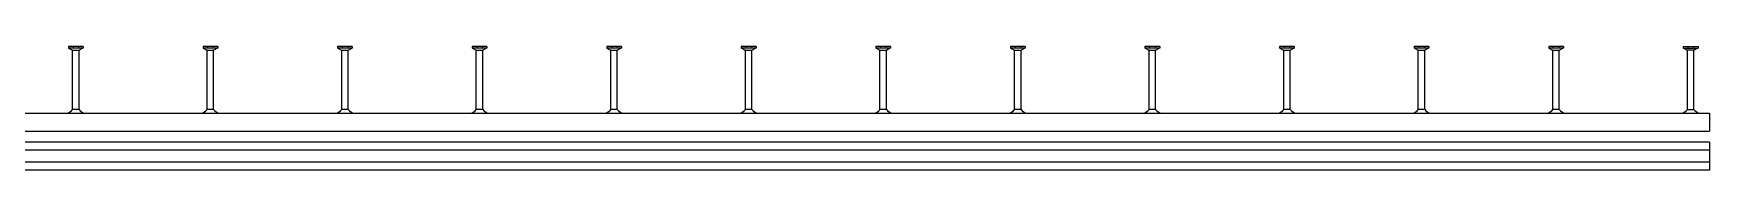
# Model space of a CAD drawing. Header units: inches. Extents: x 9 to 6151, y 3 to 3165.
# Drawn here: x 3038 to 6151, y 3 to 234 of the extents above; entities that cross this region are included whole.
import ezdxf

# ---------------------------------------------------------------- set-up
doc = ezdxf.new("R2010")
doc.units = ezdxf.units.IN
doc.header["$MEASUREMENT"] = 0
doc.layers.add('HALFEN', color=2, linetype='Continuous')

msp = doc.modelspace()

# ---------------------------------------------------------------- linework, layer by layer
at = {"layer": 'HALFEN'}
for p, q in [((3130.1, 234.2), (3102.7, 234.2)), ((3102.7, 234.2), (3102.7, 231.5)), ((3130.1, 231.5), (3102.7, 231.5)), ((3103.1, 231.5), (3110, 227.9)), ((3110.4, 117), (3110.4, 227.2)), ((3111, 227.7), (3121.7, 227.7)), ((3111.3, 234.2), (3111.3, 231.5)), ((3121.5, 234.2), (3121.5, 231.5)), ((3122.4, 117), (3122.4, 227.2)), ((3129.6, 231.5), (3122.8, 227.9)), ((3130.1, 234.2), (3130.1, 231.5)), ((3380.1, 234.2), (3352.7, 234.2)), ((3352.7, 234.2), (3352.7, 231.5)), ((3380.1, 231.5), (3352.7, 231.5)), ((3353.1, 231.5), (3360, 227.9)), ((3360.4, 117), (3360.4, 227.2)), ((3361, 227.7), (3371.7, 227.7)), ((3361.3, 234.2), (3361.3, 231.5)), ((3371.5, 234.2), (3371.5, 231.5)), ((3372.4, 117), (3372.4, 227.2)), ((3379.6, 231.5), (3372.8, 227.9)), ((3380.1, 234.2), (3380.1, 231.5)), ((3630.1, 234.2), (3602.7, 234.2)), ((3602.7, 234.2), (3602.7, 231.5)), ((3630.1, 231.5), (3602.7, 231.5)), ((3603.1, 231.5), (3610, 227.9)), ((3610.4, 117), (3610.4, 227.2)), ((3611, 227.7), (3621.7, 227.7)), ((3611.3, 234.2), (3611.3, 231.5)), ((3621.5, 234.2), (3621.5, 231.5)), ((3622.4, 117), (3622.4, 227.2)), ((3629.6, 231.5), (3622.8, 227.9)), ((3630.1, 234.2), (3630.1, 231.5)), ((3880.1, 234.2), (3852.7, 234.2)), ((3852.7, 234.2), (3852.7, 231.5)), ((3880.1, 231.5), (3852.7, 231.5)), ((3853.1, 231.5), (3860, 227.9)), ((3860.4, 117), (3860.4, 227.2)), ((3861, 227.7), (3871.7, 227.7)), ((3861.3, 234.2), (3861.3, 231.5)), ((3871.5, 234.2), (3871.5, 231.5)), ((3872.4, 117), (3872.4, 227.2)), ((3879.6, 231.5), (3872.8, 227.9)), ((3880.1, 234.2), (3880.1, 231.5)), ((4130.1, 234.2), (4102.7, 234.2)), ((4102.7, 234.2), (4102.7, 231.5)), ((4130.1, 231.5), (4102.7, 231.5)), ((4103.1, 231.5), (4110, 227.9)), ((4110.4, 117), (4110.4, 227.2)), ((4111, 227.7), (4121.7, 227.7)), ((4111.3, 234.2), (4111.3, 231.5)), ((4121.5, 234.2), (4121.5, 231.5)), ((4122.4, 117), (4122.4, 227.2)), ((4129.6, 231.5), (4122.8, 227.9)), ((4130.1, 234.2), (4130.1, 231.5)), ((4380.1, 234.2), (4352.7, 234.2)), ((4352.7, 234.2), (4352.7, 231.5)), ((4380.1, 231.5), (4352.7, 231.5)), ((4353.1, 231.5), (4360, 227.9)), ((4360.4, 117), (4360.4, 227.2)), ((4361, 227.7), (4371.7, 227.7)), ((4361.3, 234.2), (4361.3, 231.5)), ((4371.5, 234.2), (4371.5, 231.5)), ((4372.4, 117), (4372.4, 227.2)), ((4379.6, 231.5), (4372.8, 227.9)), ((4380.1, 234.2), (4380.1, 231.5)), ((4630.1, 234.2), (4602.7, 234.2)), ((4602.7, 234.2), (4602.7, 231.5)), ((4630.1, 231.5), (4602.7, 231.5)), ((4603.1, 231.5), (4610, 227.9)), ((4610.4, 117), (4610.4, 227.2)), ((4611, 227.7), (4621.7, 227.7)), ((4611.3, 234.2), (4611.3, 231.5)), ((4621.5, 234.2), (4621.5, 231.5)), ((4622.4, 117), (4622.4, 227.2)), ((4629.6, 231.5), (4622.8, 227.9)), ((4630.1, 234.2), (4630.1, 231.5)), ((4880.1, 234.2), (4852.7, 234.2)), ((4852.7, 234.2), (4852.7, 231.5)), ((4880.1, 231.5), (4852.7, 231.5)), ((4853.1, 231.5), (4860, 227.9)), ((4860.4, 117), (4860.4, 227.2)), ((4861, 227.7), (4871.7, 227.7)), ((4861.3, 234.2), (4861.3, 231.5)), ((4871.5, 234.2), (4871.5, 231.5)), ((4872.4, 117), (4872.4, 227.2)), ((4879.6, 231.5), (4872.8, 227.9)), ((4880.1, 234.2), (4880.1, 231.5)), ((5130.1, 234.2), (5102.7, 234.2)), ((5102.7, 234.2), (5102.7, 231.5)), ((5130.1, 231.5), (5102.7, 231.5)), ((5103.1, 231.5), (5110, 227.9)), ((5110.4, 117), (5110.4, 227.2)), ((5111, 227.7), (5121.7, 227.7)), ((5111.3, 234.2), (5111.3, 231.5)), ((5121.5, 234.2), (5121.5, 231.5)), ((5122.4, 117), (5122.4, 227.2)), ((5129.6, 231.5), (5122.8, 227.9)), ((5130.1, 234.2), (5130.1, 231.5)), ((5380.1, 234.2), (5352.7, 234.2)), ((5352.7, 234.2), (5352.7, 231.5)), ((5380.1, 231.5), (5352.7, 231.5)), ((5353.1, 231.5), (5360, 227.9)), ((5360.4, 117), (5360.4, 227.2)), ((5361, 227.7), (5371.7, 227.7)), ((5361.3, 234.2), (5361.3, 231.5)), ((5371.5, 234.2), (5371.5, 231.5)), ((5372.4, 117), (5372.4, 227.2)), ((5379.6, 231.5), (5372.8, 227.9)), ((5380.1, 234.2), (5380.1, 231.5)), ((5630.1, 234.2), (5602.7, 234.2)), ((5602.7, 234.2), (5602.7, 231.5)), ((5630.1, 231.5), (5602.7, 231.5)), ((5603.1, 231.5), (5610, 227.9)), ((5610.4, 117), (5610.4, 227.2)), ((5611, 227.7), (5621.7, 227.7)), ((5611.3, 234.2), (5611.3, 231.5)), ((5621.5, 234.2), (5621.5, 231.5)), ((5622.4, 117), (5622.4, 227.2)), ((5629.6, 231.5), (5622.8, 227.9)), ((5630.1, 234.2), (5630.1, 231.5)), ((5880.1, 234.2), (5852.7, 234.2)), ((5852.7, 234.2), (5852.7, 231.5)), ((5880.1, 231.5), (5852.7, 231.5)), ((5853.1, 231.5), (5860, 227.9)), ((5860.4, 117), (5860.4, 227.2)), ((5861, 227.7), (5871.7, 227.7)), ((5861.3, 234.2), (5861.3, 231.5)), ((5871.5, 234.2), (5871.5, 231.5)), ((5872.4, 117), (5872.4, 227.2)), ((5879.6, 231.5), (5872.8, 227.9)), ((5880.1, 234.2), (5880.1, 231.5)), ((6102.7, 234.2), (6130.1, 234.2)), ((6102.7, 234.2), (6102.7, 231.5)), ((6102.7, 231.5), (6130.1, 231.5)), ((6103.1, 231.5), (6110, 227.9)), ((6110.4, 117), (6110.4, 227.2)), ((6121.7, 227.7), (6111.1, 227.7)), ((6111.3, 234.2), (6111.3, 231.5)), ((6121.5, 234.2), (6121.5, 231.5)), ((6122.4, 117), (6122.4, 227.2)), ((6129.6, 231.5), (6122.8, 227.9)), ((6130.1, 234.2), (6130.1, 231.5)), ((81.4, 110), (6151.4, 110)), ((3122.4, 117), (3110.4, 117)), ((3372.4, 117), (3360.4, 117)), ((3622.4, 117), (3610.4, 117)), ((3872.4, 117), (3860.4, 117)), ((4122.4, 117), (4110.4, 117)), ((4372.4, 117), (4360.4, 117)), ((4622.4, 117), (4610.4, 117)), ((4872.4, 117), (4860.4, 117)), ((5122.4, 117), (5110.4, 117)), ((5372.4, 117), (5360.4, 117)), ((5622.4, 117), (5610.4, 117)), ((5872.4, 117), (5860.4, 117)), ((6110.4, 117), (6122.4, 117)), ((6151.4, 110), (6151.4, 76.5)), ((81.4, 76.5), (6151.4, 76.5)), ((6151.4, 56), (81.4, 56)), ((6151.4, 41), (81.4, 41)), ((6151.4, 56), (6151.4, 3.5)), ((6151.4, 18.5), (81.4, 18.5)), ((6151.4, 3.5), (81.4, 3.5))]:
    msp.add_line(p, q, dxfattribs=at)
for centre, radius, start, end in [((3109.6, 227.2), 0.8, 0, 62.3005), ((3123.2, 227.2), 0.8, 117.6995, 180), ((3359.6, 227.2), 0.8, 0, 62.3005), ((3373.2, 227.2), 0.8, 117.6995, 180), ((3609.6, 227.2), 0.8, 0, 62.3005), ((3623.2, 227.2), 0.8, 117.6995, 180), ((3859.6, 227.2), 0.8, 0, 62.3005), ((3873.2, 227.2), 0.8, 117.6995, 180), ((4109.6, 227.2), 0.8, 0, 62.3005), ((4123.2, 227.2), 0.8, 117.6995, 180), ((4359.6, 227.2), 0.8, 0, 62.3005), ((4373.2, 227.2), 0.8, 117.6995, 180), ((4609.6, 227.2), 0.8, 0, 62.3005), ((4623.2, 227.2), 0.8, 117.6995, 180), ((4859.6, 227.2), 0.8, 0, 62.3005), ((4873.2, 227.2), 0.8, 117.6995, 180), ((5109.6, 227.2), 0.8, 0, 62.3005), ((5123.2, 227.2), 0.8, 117.6995, 180), ((5359.6, 227.2), 0.8, 0, 62.3005), ((5373.2, 227.2), 0.8, 117.6995, 180), ((5609.6, 227.2), 0.8, 0, 62.3005), ((5623.2, 227.2), 0.8, 117.6995, 180), ((5859.6, 227.2), 0.8, 0, 62.3005), ((5873.2, 227.2), 0.8, 117.6995, 180), ((6109.6, 227.2), 0.8, 0, 62.3005), ((6123.2, 227.2), 0.8, 117.6995, 180), ((3096.9, 126.1), 16.3, 278.3975, 325.9993), ((3135.9, 126.1), 16.3, 214.0007, 261.6025), ((3346.9, 126.1), 16.3, 278.3975, 325.9993), ((3385.9, 126.1), 16.3, 214.0007, 261.6025), ((3596.9, 126.1), 16.3, 278.3975, 325.9993), ((3635.9, 126.1), 16.3, 214.0007, 261.6025), ((3846.9, 126.1), 16.3, 278.3975, 325.9993), ((3885.9, 126.1), 16.3, 214.0007, 261.6025), ((4096.9, 126.1), 16.3, 278.3975, 325.9993), ((4135.9, 126.1), 16.3, 214.0007, 261.6025), ((4346.9, 126.1), 16.3, 278.3975, 325.9993), ((4385.9, 126.1), 16.3, 214.0007, 261.6025), ((4596.9, 126.1), 16.3, 278.3975, 325.9993), ((4635.9, 126.1), 16.3, 214.0007, 261.6025), ((4846.9, 126.1), 16.3, 278.3975, 325.9993), ((4885.9, 126.1), 16.3, 214.0007, 261.6025), ((5096.9, 126.1), 16.3, 278.3975, 325.9993), ((5135.9, 126.1), 16.3, 214.0007, 261.6025), ((5346.9, 126.1), 16.3, 278.3975, 325.9993), ((5385.9, 126.1), 16.3, 214.0007, 261.6025), ((5596.9, 126.1), 16.3, 278.3975, 325.9993), ((5635.9, 126.1), 16.3, 214.0007, 261.6025), ((5846.9, 126.1), 16.3, 278.3975, 325.9993), ((5885.9, 126.1), 16.3, 214.0007, 261.6025), ((6096.9, 126.1), 16.3, 278.3975, 325.9993), ((6135.9, 126.1), 16.3, 214.0007, 261.6025)]:
    msp.add_arc(centre, radius, start, end, dxfattribs=at)

doc.saveas('drawing.dxf')
